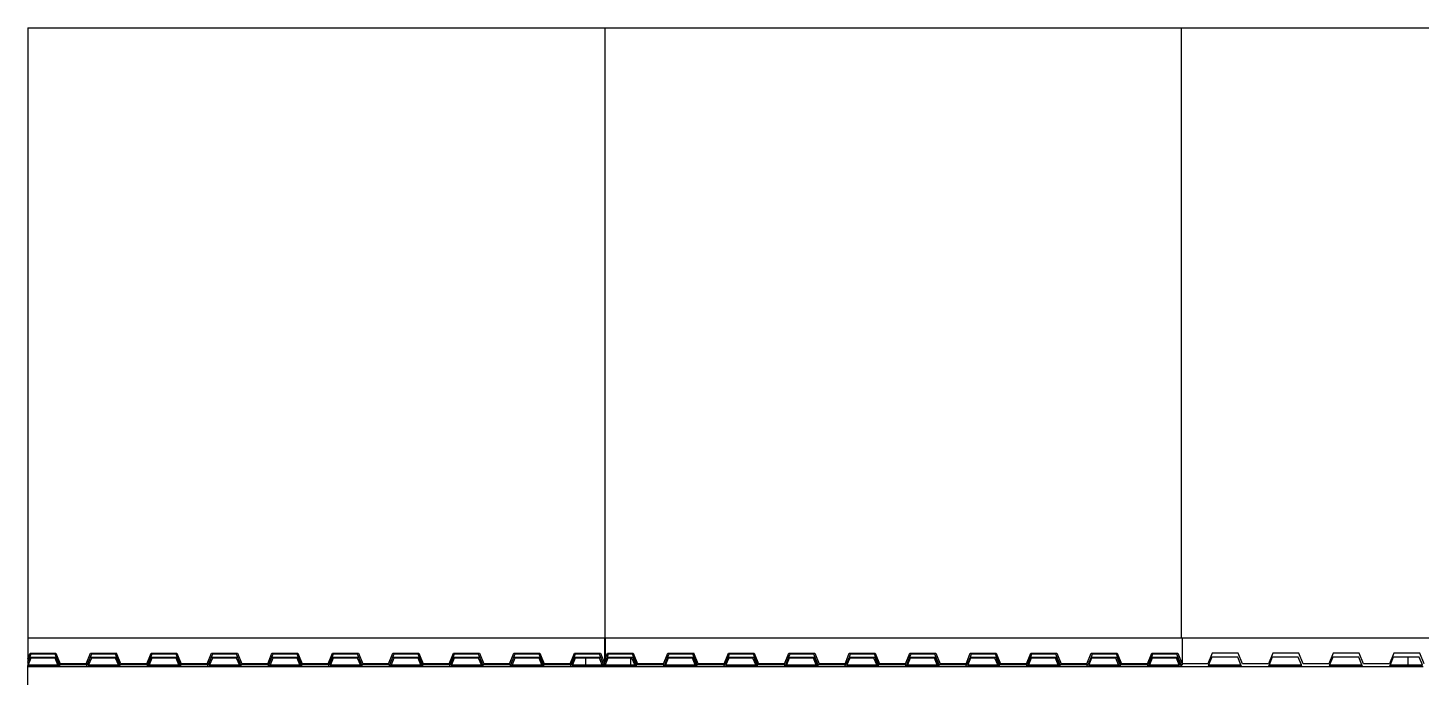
# Model space of a CAD drawing. Extents: x -92 to 92, y -11 to 21.
# Drawn here: x -64.96 to -58.46, y 18.05 to 21.08 of the extents above; entities that cross this region are included whole.
import ezdxf

# ---------------------------------------------------------------- set-up
doc = ezdxf.new("R2010")
doc.units = 0
doc.layers.get('0').update_dxf_attribs({"linetype": 'CONTINUOUS'})

msp = doc.modelspace()

# ---------------------------------------------------------------- linework, layer by layer
for p, q in [((-64.9633, 21.0819), (-62.2702, 21.0819)), ((-64.9633, 21.0819), (-64.9633, 18.231)), ((-62.2702, 21.0819), (-59.5772, 21.0819)), ((-62.2702, 21.0819), (-62.2702, 18.231)), ((-59.5772, 18.231), (-59.5772, 21.0819)), ((-59.5772, 21.0819), (-56.4707, 21.0819)), ((-62.2702, 18.231), (-64.9633, 18.231)), ((-64.9633, 18.231), (-64.9633, 18.136)), ((-62.2702, 18.2116), (-62.2702, 18.231)), ((-59.5772, 18.231), (-62.2679, 18.231)), ((-62.2679, 18.231), (-62.2679, 18.2116)), ((-59.5749, 18.231), (-59.5772, 18.231)), ((-59.5749, 18.231), (-59.5749, 18.111)), ((-56.4707, 18.231), (-59.5749, 18.231)), ((-64.9633, 18.136), (-64.9532, 18.161)), ((-64.9493, 18.1552), (-64.9633, 18.1206)), ((-64.9532, 18.161), (-64.8321, 18.161)), ((-64.836, 18.1552), (-64.9493, 18.1552)), ((-64.8159, 18.1052), (-64.836, 18.1552)), ((-64.8321, 18.161), (-64.812, 18.111)), ((-64.6909, 18.111), (-64.6708, 18.161)), ((-64.6669, 18.1552), (-64.687, 18.1052)), ((-64.6708, 18.161), (-64.5497, 18.161)), ((-64.5536, 18.1552), (-64.6669, 18.1552)), ((-64.5335, 18.1052), (-64.5536, 18.1552)), ((-64.5296, 18.111), (-64.5497, 18.161)), ((-64.4085, 18.111), (-64.3883, 18.161)), ((-64.3844, 18.1552), (-64.4046, 18.1052)), ((-64.3883, 18.161), (-64.2673, 18.161)), ((-64.2712, 18.1552), (-64.3844, 18.1552)), ((-64.251, 18.1052), (-64.2712, 18.1552)), ((-64.2673, 18.161), (-64.2471, 18.111)), ((-64.1261, 18.111), (-64.1059, 18.161)), ((-64.102, 18.1552), (-64.1222, 18.1052)), ((-64.1059, 18.161), (-63.9849, 18.161)), ((-63.9888, 18.1552), (-64.102, 18.1552)), ((-63.9686, 18.1052), (-63.9888, 18.1552)), ((-63.9849, 18.161), (-63.9647, 18.111)), ((-63.8437, 18.111), (-63.8235, 18.161)), ((-63.8196, 18.1552), (-63.8398, 18.1052)), ((-63.8235, 18.161), (-63.7025, 18.161)), ((-63.7064, 18.1552), (-63.8196, 18.1552)), ((-63.6862, 18.1052), (-63.7064, 18.1552)), ((-63.7025, 18.161), (-63.6823, 18.111)), ((-63.5613, 18.111), (-63.5411, 18.161)), ((-63.5372, 18.1552), (-63.5574, 18.1052)), ((-63.5411, 18.161), (-63.4201, 18.161)), ((-63.424, 18.1552), (-63.5372, 18.1552)), ((-63.4038, 18.1052), (-63.424, 18.1552)), ((-63.4201, 18.161), (-63.3999, 18.111)), ((-63.2789, 18.111), (-63.2587, 18.161)), ((-63.2548, 18.1552), (-63.275, 18.1052)), ((-63.2587, 18.161), (-63.1377, 18.161)), ((-63.1416, 18.1552), (-63.2548, 18.1552)), ((-63.1214, 18.1052), (-63.1416, 18.1552)), ((-63.1377, 18.161), (-63.1175, 18.111)), ((-62.9964, 18.111), (-62.9763, 18.161)), ((-62.9724, 18.1552), (-62.9925, 18.1052)), ((-62.9763, 18.161), (-62.8552, 18.161)), ((-62.8592, 18.1552), (-62.9724, 18.1552)), ((-62.839, 18.1052), (-62.8592, 18.1552)), ((-62.8552, 18.161), (-62.8351, 18.111)), ((-62.714, 18.111), (-62.6939, 18.161)), ((-62.69, 18.1552), (-62.7101, 18.1052)), ((-62.6939, 18.161), (-62.5728, 18.161)), ((-62.5767, 18.1552), (-62.69, 18.1552)), ((-62.5566, 18.1052), (-62.5767, 18.1552)), ((-62.5728, 18.161), (-62.5527, 18.111)), ((-62.4316, 18.111), (-62.4114, 18.161)), ((-62.4075, 18.1552), (-62.4277, 18.1052)), ((-62.4114, 18.161), (-62.2904, 18.161)), ((-62.2943, 18.1552), (-62.4075, 18.1552)), ((-62.2742, 18.1052), (-62.2943, 18.1552)), ((-62.2904, 18.161), (-62.2702, 18.111)), ((-62.2679, 18.2116), (-62.2702, 18.2116)), ((-62.2702, 18.1179), (-62.2702, 18.2116)), ((-62.2679, 18.2116), (-62.2679, 18.136)), ((-62.2679, 18.136), (-62.2578, 18.161)), ((-62.2539, 18.1552), (-62.259, 18.1425)), ((-62.2578, 18.161), (-62.1368, 18.161)), ((-62.1407, 18.1552), (-62.2539, 18.1552)), ((-62.1205, 18.1052), (-62.1407, 18.1552)), ((-62.1368, 18.161), (-62.1166, 18.111)), ((-61.9956, 18.111), (-61.9754, 18.161)), ((-61.9715, 18.1552), (-61.9766, 18.1425)), ((-61.9754, 18.161), (-61.8544, 18.161)), ((-61.8583, 18.1552), (-61.9715, 18.1552)), ((-61.8381, 18.1052), (-61.8583, 18.1552)), ((-61.8342, 18.111), (-61.8544, 18.161)), ((-61.7132, 18.111), (-61.693, 18.161)), ((-61.6891, 18.1552), (-61.6942, 18.1425)), ((-61.693, 18.161), (-61.5719, 18.161)), ((-61.5759, 18.1552), (-61.6891, 18.1552)), ((-61.5557, 18.1052), (-61.5759, 18.1552)), ((-61.5719, 18.161), (-61.5518, 18.111)), ((-61.4307, 18.111), (-61.4106, 18.161)), ((-61.4067, 18.1552), (-61.4118, 18.1425)), ((-61.4106, 18.161), (-61.2895, 18.161)), ((-61.2934, 18.1552), (-61.4067, 18.1552)), ((-61.2733, 18.1052), (-61.2934, 18.1552)), ((-61.2895, 18.161), (-61.2694, 18.111)), ((-61.1483, 18.111), (-61.1282, 18.161)), ((-61.1242, 18.1552), (-61.1294, 18.1425)), ((-61.1282, 18.161), (-61.0071, 18.161)), ((-61.011, 18.1552), (-61.1242, 18.1552)), ((-60.9909, 18.1052), (-61.011, 18.1552)), ((-61.0071, 18.161), (-60.9869, 18.111)), ((-60.8659, 18.111), (-60.8457, 18.161)), ((-60.8418, 18.1552), (-60.847, 18.1425)), ((-60.8457, 18.161), (-60.7247, 18.161)), ((-60.7286, 18.1552), (-60.8418, 18.1552)), ((-60.7084, 18.1052), (-60.7286, 18.1552)), ((-60.7247, 18.161), (-60.7045, 18.111)), ((-60.5835, 18.111), (-60.5633, 18.161)), ((-60.5594, 18.1552), (-60.5645, 18.1425)), ((-60.5633, 18.161), (-60.4423, 18.161)), ((-60.4462, 18.1552), (-60.5594, 18.1552)), ((-60.426, 18.1052), (-60.4462, 18.1552)), ((-60.4423, 18.161), (-60.4221, 18.111)), ((-60.3011, 18.111), (-60.2809, 18.161)), ((-60.277, 18.1552), (-60.2821, 18.1425)), ((-60.2809, 18.161), (-60.1599, 18.161)), ((-60.1638, 18.1552), (-60.277, 18.1552)), ((-60.1436, 18.1052), (-60.1638, 18.1552)), ((-60.1599, 18.161), (-60.1397, 18.111)), ((-60.0187, 18.111), (-59.9985, 18.161)), ((-59.9946, 18.1552), (-59.9997, 18.1425)), ((-59.9985, 18.161), (-59.8775, 18.161)), ((-59.8814, 18.1552), (-59.9946, 18.1552)), ((-59.8612, 18.1052), (-59.8814, 18.1552)), ((-59.8775, 18.161), (-59.8573, 18.111)), ((-59.7363, 18.111), (-59.7161, 18.161)), ((-59.7122, 18.1552), (-59.7173, 18.1425)), ((-59.7161, 18.161), (-59.595, 18.161)), ((-59.599, 18.1552), (-59.7122, 18.1552)), ((-59.5788, 18.1052), (-59.599, 18.1552)), ((-59.595, 18.161), (-59.5749, 18.111)), ((-59.4337, 18.161), (-59.4538, 18.111)), ((-59.3126, 18.161), (-59.4337, 18.161)), ((-59.2925, 18.111), (-59.3126, 18.161)), ((-59.1513, 18.161), (-59.1714, 18.111)), ((-59.0302, 18.161), (-59.1513, 18.161)), ((-59.01, 18.111), (-59.0302, 18.161)), ((-58.8688, 18.161), (-58.889, 18.111)), ((-58.7478, 18.161), (-58.8688, 18.161)), ((-58.7276, 18.111), (-58.7478, 18.161)), ((-58.5864, 18.161), (-58.6066, 18.111)), ((-58.4654, 18.161), (-58.5864, 18.161)), ((-58.4452, 18.111), (-58.4654, 18.161)), ((-64.9633, 18.1179), (-64.9532, 18.1425)), ((-64.9633, 18.136), (-64.9633, 18.1206)), ((-64.9633, 18.1206), (-64.9633, 18.1179)), ((-64.9633, 18.1179), (-64.9633, 18.1027)), ((-64.9622, 18.1052), (-64.9633, 18.1027)), ((-64.9633, 18.0995), (-64.9633, 18.1027)), ((-64.9633, 18.0984), (-64.9633, 18.0995)), ((-64.9633, 18.0995), (-64.8208, 18.0995)), ((-64.9633, 18.0984), (-64.8203, 18.0984)), ((-64.9633, 17.9984), (-64.9633, 18.0984)), ((-64.9493, 18.1369), (-64.9622, 18.1052)), ((-64.9622, 18.1052), (-64.8231, 18.1052)), ((-64.9532, 18.1425), (-64.8321, 18.1425)), ((-64.836, 18.1369), (-64.9493, 18.1369)), ((-64.8231, 18.1052), (-64.836, 18.1369)), ((-64.8321, 18.1425), (-64.8141, 18.0984)), ((-64.8208, 18.0995), (-64.8231, 18.1052)), ((-64.8203, 18.0984), (-64.8208, 18.0995)), ((-64.8203, 18.0984), (-64.8141, 18.0984)), ((-64.687, 18.1052), (-64.8159, 18.1052)), ((-64.8141, 18.0984), (-64.6888, 18.0984)), ((-64.6909, 18.111), (-64.812, 18.111)), ((-64.6888, 18.0984), (-64.6708, 18.1425)), ((-64.6888, 18.0984), (-64.6826, 18.0984)), ((-64.6821, 18.0995), (-64.6826, 18.0984)), ((-64.6826, 18.0984), (-64.5379, 18.0984)), ((-64.6798, 18.1052), (-64.6821, 18.0995)), ((-64.6821, 18.0995), (-64.5383, 18.0995)), ((-64.6669, 18.1369), (-64.6798, 18.1052)), ((-64.6798, 18.1052), (-64.5407, 18.1052)), ((-64.6708, 18.1425), (-64.5497, 18.1425)), ((-64.5536, 18.1369), (-64.6669, 18.1369)), ((-64.5407, 18.1052), (-64.5536, 18.1369)), ((-64.5317, 18.0984), (-64.5497, 18.1425)), ((-64.5383, 18.0995), (-64.5407, 18.1052)), ((-64.5379, 18.0984), (-64.5383, 18.0995)), ((-64.5379, 18.0984), (-64.5317, 18.0984)), ((-64.4046, 18.1052), (-64.5335, 18.1052)), ((-64.5317, 18.0984), (-64.4064, 18.0984)), ((-64.4085, 18.111), (-64.5296, 18.111)), ((-64.4064, 18.0984), (-64.3883, 18.1425)), ((-64.4064, 18.0984), (-64.4002, 18.0984)), ((-64.3997, 18.0995), (-64.4002, 18.0984)), ((-64.4002, 18.0984), (-64.2555, 18.0984)), ((-64.3974, 18.1052), (-64.3997, 18.0995)), ((-64.3997, 18.0995), (-64.2559, 18.0995)), ((-64.3844, 18.1369), (-64.3974, 18.1052)), ((-64.3974, 18.1052), (-64.2583, 18.1052)), ((-64.3883, 18.1425), (-64.2673, 18.1425)), ((-64.2712, 18.1369), (-64.3844, 18.1369)), ((-64.2583, 18.1052), (-64.2712, 18.1369)), ((-64.2673, 18.1425), (-64.2493, 18.0984)), ((-64.2559, 18.0995), (-64.2583, 18.1052)), ((-64.2555, 18.0984), (-64.2559, 18.0995)), ((-64.2555, 18.0984), (-64.2493, 18.0984)), ((-64.1222, 18.1052), (-64.251, 18.1052)), ((-64.2493, 18.0984), (-64.124, 18.0984)), ((-64.1261, 18.111), (-64.2471, 18.111)), ((-64.124, 18.0984), (-64.1059, 18.1425)), ((-64.124, 18.0984), (-64.1178, 18.0984)), ((-64.1173, 18.0995), (-64.1178, 18.0984)), ((-64.1178, 18.0984), (-63.9731, 18.0984)), ((-64.115, 18.1052), (-64.1173, 18.0995)), ((-64.1173, 18.0995), (-63.9735, 18.0995)), ((-64.102, 18.1369), (-64.115, 18.1052)), ((-64.115, 18.1052), (-63.9759, 18.1052)), ((-64.1059, 18.1425), (-63.9849, 18.1425)), ((-63.9888, 18.1369), (-64.102, 18.1369)), ((-63.9759, 18.1052), (-63.9888, 18.1369)), ((-63.9849, 18.1425), (-63.9668, 18.0984)), ((-63.9735, 18.0995), (-63.9759, 18.1052)), ((-63.9731, 18.0984), (-63.9735, 18.0995)), ((-63.9731, 18.0984), (-63.9668, 18.0984)), ((-63.8398, 18.1052), (-63.9686, 18.1052)), ((-63.9668, 18.0984), (-63.8416, 18.0984)), ((-63.8437, 18.111), (-63.9647, 18.111)), ((-63.8416, 18.0984), (-63.8235, 18.1425)), ((-63.8416, 18.0984), (-63.8354, 18.0984)), ((-63.8349, 18.0995), (-63.8354, 18.0984)), ((-63.8354, 18.0984), (-63.6906, 18.0984)), ((-63.8325, 18.1052), (-63.8349, 18.0995)), ((-63.8349, 18.0995), (-63.6911, 18.0995)), ((-63.8196, 18.1369), (-63.8325, 18.1052)), ((-63.8325, 18.1052), (-63.6935, 18.1052)), ((-63.8235, 18.1425), (-63.7025, 18.1425)), ((-63.7064, 18.1369), (-63.8196, 18.1369)), ((-63.6935, 18.1052), (-63.7064, 18.1369)), ((-63.7025, 18.1425), (-63.6844, 18.0984)), ((-63.6911, 18.0995), (-63.6935, 18.1052)), ((-63.6906, 18.0984), (-63.6911, 18.0995)), ((-63.6906, 18.0984), (-63.6844, 18.0984)), ((-63.5574, 18.1052), (-63.6862, 18.1052)), ((-63.6844, 18.0984), (-63.5592, 18.0984)), ((-63.5613, 18.111), (-63.6823, 18.111)), ((-63.5592, 18.0984), (-63.5411, 18.1425)), ((-63.5592, 18.0984), (-63.5529, 18.0984)), ((-63.5525, 18.0995), (-63.5529, 18.0984)), ((-63.5529, 18.0984), (-63.4082, 18.0984)), ((-63.5501, 18.1052), (-63.5525, 18.0995)), ((-63.5525, 18.0995), (-63.4087, 18.0995)), ((-63.5372, 18.1369), (-63.5501, 18.1052)), ((-63.5501, 18.1052), (-63.411, 18.1052)), ((-63.5411, 18.1425), (-63.4201, 18.1425)), ((-63.424, 18.1369), (-63.5372, 18.1369)), ((-63.411, 18.1052), (-63.424, 18.1369)), ((-63.4201, 18.1425), (-63.402, 18.0984)), ((-63.4087, 18.0995), (-63.411, 18.1052)), ((-63.4082, 18.0984), (-63.4087, 18.0995)), ((-63.4082, 18.0984), (-63.402, 18.0984)), ((-63.275, 18.1052), (-63.4038, 18.1052)), ((-63.402, 18.0984), (-63.2767, 18.0984)), ((-63.2789, 18.111), (-63.3999, 18.111)), ((-63.2767, 18.0984), (-63.2587, 18.1425)), ((-63.2767, 18.0984), (-63.2705, 18.0984)), ((-63.2701, 18.0995), (-63.2705, 18.0984)), ((-63.2705, 18.0984), (-63.1258, 18.0984)), ((-63.2677, 18.1052), (-63.2701, 18.0995)), ((-63.2701, 18.0995), (-63.1263, 18.0995)), ((-63.2548, 18.1369), (-63.2677, 18.1052)), ((-63.2677, 18.1052), (-63.1286, 18.1052)), ((-63.2587, 18.1425), (-63.1377, 18.1425)), ((-63.1416, 18.1369), (-63.2548, 18.1369)), ((-63.1286, 18.1052), (-63.1416, 18.1369)), ((-63.1377, 18.1425), (-63.1196, 18.0984)), ((-63.1263, 18.0995), (-63.1286, 18.1052)), ((-63.1258, 18.0984), (-63.1263, 18.0995)), ((-63.1258, 18.0984), (-63.1196, 18.0984)), ((-62.9925, 18.1052), (-63.1214, 18.1052)), ((-63.1196, 18.0984), (-62.9943, 18.0984)), ((-62.9964, 18.111), (-63.1175, 18.111)), ((-62.9943, 18.0984), (-62.9763, 18.1425)), ((-62.9943, 18.0984), (-62.9881, 18.0984)), ((-62.9877, 18.0995), (-62.9881, 18.0984)), ((-62.9881, 18.0984), (-62.8434, 18.0984)), ((-62.9853, 18.1052), (-62.9877, 18.0995)), ((-62.9877, 18.0995), (-62.8439, 18.0995)), ((-62.9724, 18.1369), (-62.9853, 18.1052)), ((-62.9853, 18.1052), (-62.8462, 18.1052)), ((-62.9763, 18.1425), (-62.8552, 18.1425)), ((-62.8592, 18.1369), (-62.9724, 18.1369)), ((-62.8462, 18.1052), (-62.8592, 18.1369)), ((-62.8552, 18.1425), (-62.8372, 18.0984)), ((-62.8439, 18.0995), (-62.8462, 18.1052)), ((-62.8434, 18.0984), (-62.8439, 18.0995)), ((-62.8434, 18.0984), (-62.8372, 18.0984)), ((-62.7101, 18.1052), (-62.839, 18.1052)), ((-62.8372, 18.0984), (-62.7119, 18.0984)), ((-62.714, 18.111), (-62.8351, 18.111)), ((-62.7119, 18.0984), (-62.6939, 18.1425)), ((-62.7119, 18.0984), (-62.7057, 18.0984)), ((-62.7052, 18.0995), (-62.7057, 18.0984)), ((-62.7057, 18.0984), (-62.561, 18.0984)), ((-62.7029, 18.1052), (-62.7052, 18.0995)), ((-62.7052, 18.0995), (-62.5614, 18.0995)), ((-62.69, 18.1369), (-62.7029, 18.1052)), ((-62.7029, 18.1052), (-62.5638, 18.1052)), ((-62.6939, 18.1425), (-62.5728, 18.1425)), ((-62.5767, 18.1369), (-62.69, 18.1369)), ((-62.5638, 18.1052), (-62.5767, 18.1369)), ((-62.5728, 18.1425), (-62.5548, 18.0984)), ((-62.5614, 18.0995), (-62.5638, 18.1052)), ((-62.561, 18.0984), (-62.5614, 18.0995)), ((-62.561, 18.0984), (-62.5548, 18.0984)), ((-62.4277, 18.1052), (-62.5566, 18.1052)), ((-62.5548, 18.0984), (-62.4295, 18.0984)), ((-62.4316, 18.111), (-62.5527, 18.111)), ((-62.4295, 18.0984), (-62.4114, 18.1425)), ((-62.4295, 18.0984), (-62.4233, 18.0984)), ((-62.4228, 18.0995), (-62.4233, 18.0984)), ((-62.4233, 18.0984), (-62.2786, 18.0984)), ((-62.4205, 18.1052), (-62.4228, 18.0995)), ((-62.4228, 18.0995), (-62.279, 18.0995)), ((-62.4075, 18.1369), (-62.4205, 18.1052)), ((-62.4205, 18.1052), (-62.3587, 18.1052)), ((-62.4114, 18.1425), (-62.2904, 18.1425)), ((-62.3587, 18.1369), (-62.4075, 18.1369)), ((-62.3587, 18.1052), (-62.3587, 18.1369)), ((-62.2943, 18.1369), (-62.3587, 18.1369)), ((-62.3587, 18.1052), (-62.2814, 18.1052)), ((-62.2814, 18.1052), (-62.2943, 18.1369)), ((-62.2904, 18.1425), (-62.2724, 18.0984)), ((-62.279, 18.0995), (-62.2814, 18.1052)), ((-62.2786, 18.0984), (-62.279, 18.0995)), ((-62.2786, 18.0984), (-62.2724, 18.0984)), ((-62.2751, 18.1052), (-62.2751, 18.1075)), ((-62.2702, 18.1052), (-62.2742, 18.1052)), ((-62.2724, 18.0984), (-62.2702, 18.0984)), ((-62.2702, 18.1179), (-62.2679, 18.1236)), ((-62.2702, 18.111), (-62.2702, 18.1179)), ((-62.2702, 18.111), (-62.2702, 18.1052)), ((-62.2702, 18.1052), (-62.2702, 18.1027)), ((-62.2692, 18.1052), (-62.2702, 18.1027)), ((-62.2702, 18.0995), (-62.2702, 18.1027)), ((-62.2702, 18.0995), (-62.1277, 18.0995)), ((-62.2702, 18.0984), (-62.2702, 18.0995)), ((-62.2702, 18.0984), (-62.1273, 18.0984)), ((-62.2687, 18.1065), (-62.2692, 18.1052)), ((-62.2692, 18.1052), (-62.2687, 18.1052)), ((-62.2562, 18.1369), (-62.2687, 18.1065)), ((-62.2687, 18.1065), (-62.2687, 18.1052)), ((-62.2687, 18.1052), (-62.1487, 18.1052)), ((-62.259, 18.1425), (-62.2679, 18.1206)), ((-62.2679, 18.136), (-62.2679, 18.1236)), ((-62.2679, 18.1236), (-62.2679, 18.1206)), ((-62.259, 18.1425), (-62.1391, 18.1425)), ((-62.1487, 18.1369), (-62.2562, 18.1369)), ((-62.1487, 18.1052), (-62.1487, 18.1369)), ((-62.143, 18.1369), (-62.1487, 18.1369)), ((-62.1487, 18.1052), (-62.1301, 18.1052)), ((-62.1301, 18.1052), (-62.143, 18.1369)), ((-62.1391, 18.1425), (-62.1211, 18.0984)), ((-62.1277, 18.0995), (-62.1301, 18.1052)), ((-62.1273, 18.0984), (-62.1277, 18.0995)), ((-62.1273, 18.0984), (-62.1211, 18.0984)), ((-62.1211, 18.0984), (-61.9958, 18.0984)), ((-61.993, 18.1052), (-62.1205, 18.1052)), ((-61.9956, 18.111), (-62.1166, 18.111)), ((-61.9958, 18.0984), (-61.993, 18.1052)), ((-61.9958, 18.0984), (-61.9896, 18.0984)), ((-61.9917, 18.1052), (-61.993, 18.1052)), ((-61.9766, 18.1425), (-61.9917, 18.1052)), ((-61.9891, 18.0995), (-61.9896, 18.0984)), ((-61.9896, 18.0984), (-61.8449, 18.0984)), ((-61.9868, 18.1052), (-61.9891, 18.0995)), ((-61.9891, 18.0995), (-61.8453, 18.0995)), ((-61.9738, 18.1369), (-61.9868, 18.1052)), ((-61.9868, 18.1052), (-61.8477, 18.1052)), ((-61.9766, 18.1425), (-61.8567, 18.1425)), ((-61.8606, 18.1369), (-61.9738, 18.1369)), ((-61.8477, 18.1052), (-61.8606, 18.1369)), ((-61.8387, 18.0984), (-61.8567, 18.1425)), ((-61.8453, 18.0995), (-61.8477, 18.1052)), ((-61.8449, 18.0984), (-61.8453, 18.0995)), ((-61.8449, 18.0984), (-61.8387, 18.0984)), ((-61.8387, 18.0984), (-61.7134, 18.0984)), ((-61.7106, 18.1052), (-61.8381, 18.1052)), ((-61.7132, 18.111), (-61.8342, 18.111)), ((-61.7134, 18.0984), (-61.7106, 18.1052)), ((-61.7134, 18.0984), (-61.7072, 18.0984)), ((-61.7092, 18.1052), (-61.7106, 18.1052)), ((-61.6942, 18.1425), (-61.7092, 18.1052)), ((-61.7067, 18.0995), (-61.7072, 18.0984)), ((-61.7072, 18.0984), (-61.5625, 18.0984)), ((-61.7044, 18.1052), (-61.7067, 18.0995)), ((-61.7067, 18.0995), (-61.5629, 18.0995)), ((-61.6914, 18.1369), (-61.7044, 18.1052)), ((-61.7044, 18.1052), (-61.5653, 18.1052)), ((-61.6942, 18.1425), (-61.5743, 18.1425)), ((-61.5782, 18.1369), (-61.6914, 18.1369)), ((-61.5653, 18.1052), (-61.5782, 18.1369)), ((-61.5743, 18.1425), (-61.5562, 18.0984)), ((-61.5629, 18.0995), (-61.5653, 18.1052)), ((-61.5625, 18.0984), (-61.5629, 18.0995)), ((-61.5625, 18.0984), (-61.5562, 18.0984)), ((-61.5562, 18.0984), (-61.431, 18.0984)), ((-61.4282, 18.1052), (-61.5557, 18.1052)), ((-61.4307, 18.111), (-61.5518, 18.111)), ((-61.431, 18.0984), (-61.4282, 18.1052)), ((-61.431, 18.0984), (-61.4248, 18.0984)), ((-61.4268, 18.1052), (-61.4282, 18.1052)), ((-61.4118, 18.1425), (-61.4268, 18.1052)), ((-61.4243, 18.0995), (-61.4248, 18.0984)), ((-61.4248, 18.0984), (-61.28, 18.0984)), ((-61.4219, 18.1052), (-61.4243, 18.0995)), ((-61.4243, 18.0995), (-61.2805, 18.0995)), ((-61.409, 18.1369), (-61.4219, 18.1052)), ((-61.4219, 18.1052), (-61.2829, 18.1052)), ((-61.4118, 18.1425), (-61.2919, 18.1425)), ((-61.2958, 18.1369), (-61.409, 18.1369)), ((-61.2829, 18.1052), (-61.2958, 18.1369)), ((-61.2919, 18.1425), (-61.2738, 18.0984)), ((-61.2805, 18.0995), (-61.2829, 18.1052)), ((-61.28, 18.0984), (-61.2805, 18.0995)), ((-61.28, 18.0984), (-61.2738, 18.0984)), ((-61.2738, 18.0984), (-61.1486, 18.0984)), ((-61.1458, 18.1052), (-61.2733, 18.1052)), ((-61.1483, 18.111), (-61.2694, 18.111)), ((-61.1486, 18.0984), (-61.1458, 18.1052)), ((-61.1486, 18.0984), (-61.1423, 18.0984)), ((-61.1444, 18.1052), (-61.1458, 18.1052)), ((-61.1294, 18.1425), (-61.1444, 18.1052)), ((-61.1419, 18.0995), (-61.1423, 18.0984)), ((-61.1423, 18.0984), (-60.9976, 18.0984)), ((-61.1395, 18.1052), (-61.1419, 18.0995)), ((-61.1419, 18.0995), (-60.9981, 18.0995)), ((-61.1266, 18.1369), (-61.1395, 18.1052)), ((-61.1395, 18.1052), (-61.0004, 18.1052)), ((-61.1294, 18.1425), (-61.0095, 18.1425)), ((-61.0134, 18.1369), (-61.1266, 18.1369)), ((-61.0004, 18.1052), (-61.0134, 18.1369)), ((-61.0095, 18.1425), (-60.9914, 18.0984)), ((-60.9981, 18.0995), (-61.0004, 18.1052)), ((-60.9976, 18.0984), (-60.9981, 18.0995)), ((-60.9976, 18.0984), (-60.9914, 18.0984)), ((-60.9914, 18.0984), (-60.8661, 18.0984)), ((-60.8633, 18.1052), (-60.9909, 18.1052)), ((-60.8659, 18.111), (-60.9869, 18.111)), ((-60.8661, 18.0984), (-60.8633, 18.1052)), ((-60.8661, 18.0984), (-60.8599, 18.0984)), ((-60.862, 18.1052), (-60.8633, 18.1052)), ((-60.847, 18.1425), (-60.862, 18.1052)), ((-60.8595, 18.0995), (-60.8599, 18.0984)), ((-60.8599, 18.0984), (-60.7152, 18.0984)), ((-60.8571, 18.1052), (-60.8595, 18.0995)), ((-60.8595, 18.0995), (-60.7157, 18.0995)), ((-60.8442, 18.1369), (-60.8571, 18.1052)), ((-60.8571, 18.1052), (-60.718, 18.1052)), ((-60.847, 18.1425), (-60.7271, 18.1425)), ((-60.731, 18.1369), (-60.8442, 18.1369)), ((-60.718, 18.1052), (-60.731, 18.1369)), ((-60.7271, 18.1425), (-60.709, 18.0984)), ((-60.7157, 18.0995), (-60.718, 18.1052)), ((-60.7152, 18.0984), (-60.7157, 18.0995)), ((-60.7152, 18.0984), (-60.709, 18.0984)), ((-60.709, 18.0984), (-60.5837, 18.0984)), ((-60.5809, 18.1052), (-60.7084, 18.1052)), ((-60.5835, 18.111), (-60.7045, 18.111)), ((-60.5837, 18.0984), (-60.5809, 18.1052)), ((-60.5837, 18.0984), (-60.5775, 18.0984)), ((-60.5796, 18.1052), (-60.5809, 18.1052)), ((-60.5645, 18.1425), (-60.5796, 18.1052)), ((-60.5771, 18.0995), (-60.5775, 18.0984)), ((-60.5775, 18.0984), (-60.4328, 18.0984)), ((-60.5747, 18.1052), (-60.5771, 18.0995)), ((-60.5771, 18.0995), (-60.4333, 18.0995)), ((-60.5618, 18.1369), (-60.5747, 18.1052)), ((-60.5747, 18.1052), (-60.4356, 18.1052)), ((-60.5645, 18.1425), (-60.4446, 18.1425)), ((-60.4485, 18.1369), (-60.5618, 18.1369)), ((-60.4356, 18.1052), (-60.4485, 18.1369)), ((-60.4446, 18.1425), (-60.4266, 18.0984)), ((-60.4333, 18.0995), (-60.4356, 18.1052)), ((-60.4328, 18.0984), (-60.4333, 18.0995)), ((-60.4328, 18.0984), (-60.4266, 18.0984)), ((-60.4266, 18.0984), (-60.3013, 18.0984)), ((-60.2985, 18.1052), (-60.426, 18.1052)), ((-60.3011, 18.111), (-60.4221, 18.111)), ((-60.3013, 18.0984), (-60.2985, 18.1052)), ((-60.3013, 18.0984), (-60.2951, 18.0984)), ((-60.2972, 18.1052), (-60.2985, 18.1052)), ((-60.2821, 18.1425), (-60.2972, 18.1052)), ((-60.2946, 18.0995), (-60.2951, 18.0984)), ((-60.2951, 18.0984), (-60.1504, 18.0984)), ((-60.2923, 18.1052), (-60.2946, 18.0995)), ((-60.2946, 18.0995), (-60.1508, 18.0995)), ((-60.2794, 18.1369), (-60.2923, 18.1052)), ((-60.2923, 18.1052), (-60.1532, 18.1052)), ((-60.2821, 18.1425), (-60.1622, 18.1425)), ((-60.1661, 18.1369), (-60.2794, 18.1369)), ((-60.1532, 18.1052), (-60.1661, 18.1369)), ((-60.1622, 18.1425), (-60.1442, 18.0984)), ((-60.1508, 18.0995), (-60.1532, 18.1052)), ((-60.1504, 18.0984), (-60.1508, 18.0995)), ((-60.1504, 18.0984), (-60.1442, 18.0984)), ((-60.1442, 18.0984), (-60.0189, 18.0984)), ((-60.0161, 18.1052), (-60.1436, 18.1052)), ((-60.0187, 18.111), (-60.1397, 18.111)), ((-60.0189, 18.0984), (-60.0161, 18.1052)), ((-60.0189, 18.0984), (-60.0127, 18.0984)), ((-60.0148, 18.1052), (-60.0161, 18.1052)), ((-59.9997, 18.1425), (-60.0148, 18.1052)), ((-60.0122, 18.0995), (-60.0127, 18.0984)), ((-60.0127, 18.0984), (-59.868, 18.0984)), ((-60.0099, 18.1052), (-60.0122, 18.0995)), ((-60.0122, 18.0995), (-59.8684, 18.0995)), ((-59.9969, 18.1369), (-60.0099, 18.1052)), ((-60.0099, 18.1052), (-59.8708, 18.1052)), ((-59.9997, 18.1425), (-59.8798, 18.1425)), ((-59.8837, 18.1369), (-59.9969, 18.1369)), ((-59.8708, 18.1052), (-59.8837, 18.1369)), ((-59.8798, 18.1425), (-59.8618, 18.0984)), ((-59.8684, 18.0995), (-59.8708, 18.1052)), ((-59.868, 18.0984), (-59.8684, 18.0995)), ((-59.868, 18.0984), (-59.8618, 18.0984)), ((-59.8618, 18.0984), (-59.7365, 18.0984)), ((-59.7337, 18.1052), (-59.8612, 18.1052)), ((-59.7363, 18.111), (-59.8573, 18.111)), ((-59.7365, 18.0984), (-59.7337, 18.1052)), ((-59.7365, 18.0984), (-59.7303, 18.0984)), ((-59.7323, 18.1052), (-59.7337, 18.1052)), ((-59.7173, 18.1425), (-59.7323, 18.1052)), ((-59.7298, 18.0995), (-59.7303, 18.0984)), ((-59.7303, 18.0984), (-59.5856, 18.0984)), ((-59.7275, 18.1052), (-59.7298, 18.0995)), ((-59.7298, 18.0995), (-59.586, 18.0995)), ((-59.7145, 18.1369), (-59.7275, 18.1052)), ((-59.7275, 18.1052), (-59.5884, 18.1052)), ((-59.7173, 18.1425), (-59.5974, 18.1425)), ((-59.6013, 18.1369), (-59.7145, 18.1369)), ((-59.5884, 18.1052), (-59.6013, 18.1369)), ((-59.5974, 18.1425), (-59.5793, 18.0984)), ((-59.586, 18.0995), (-59.5884, 18.1052)), ((-59.5856, 18.0984), (-59.586, 18.0995)), ((-59.5856, 18.0984), (-59.5793, 18.0984)), ((-59.5798, 18.1052), (-59.5797, 18.1075)), ((-59.5793, 18.0984), (-59.5772, 18.0984)), ((-59.5772, 18.1052), (-59.5788, 18.1052)), ((-59.5772, 18.1052), (-59.5772, 18.0984)), ((-59.5749, 18.1052), (-59.5772, 18.1052)), ((-59.5772, 18.0984), (-59.4541, 18.0984)), ((-59.4538, 18.111), (-59.5749, 18.111)), ((-59.5749, 18.111), (-59.5749, 18.1052)), ((-59.4536, 18.0995), (-59.4541, 18.0984)), ((-59.4541, 18.0984), (-59.2969, 18.0984)), ((-59.4513, 18.1052), (-59.4536, 18.0995)), ((-59.4536, 18.0995), (-59.2974, 18.0995)), ((-59.436, 18.1425), (-59.4513, 18.1052)), ((-59.4513, 18.1052), (-59.2997, 18.1052)), ((-59.315, 18.1425), (-59.436, 18.1425)), ((-59.2997, 18.1052), (-59.315, 18.1425)), ((-59.2974, 18.0995), (-59.2997, 18.1052)), ((-59.2969, 18.0984), (-59.2974, 18.0995)), ((-59.2969, 18.0984), (-59.1717, 18.0984)), ((-59.1714, 18.111), (-59.2925, 18.111)), ((-59.1712, 18.0995), (-59.1717, 18.0984)), ((-59.1717, 18.0984), (-59.0145, 18.0984)), ((-59.1689, 18.1052), (-59.1712, 18.0995)), ((-59.1712, 18.0995), (-59.015, 18.0995)), ((-59.1536, 18.1425), (-59.1689, 18.1052)), ((-59.1689, 18.1052), (-59.0173, 18.1052)), ((-59.0326, 18.1425), (-59.1536, 18.1425)), ((-59.0173, 18.1052), (-59.0326, 18.1425)), ((-59.015, 18.0995), (-59.0173, 18.1052)), ((-59.0145, 18.0984), (-59.015, 18.0995)), ((-59.0145, 18.0984), (-58.8892, 18.0984)), ((-58.889, 18.111), (-59.01, 18.111)), ((-58.8888, 18.0995), (-58.8892, 18.0984)), ((-58.8892, 18.0984), (-58.7321, 18.0984)), ((-58.8864, 18.1052), (-58.8888, 18.0995)), ((-58.8888, 18.0995), (-58.7326, 18.0995)), ((-58.8712, 18.1425), (-58.8864, 18.1052)), ((-58.8864, 18.1052), (-58.7349, 18.1052)), ((-58.7502, 18.1425), (-58.8712, 18.1425)), ((-58.7349, 18.1052), (-58.7502, 18.1425)), ((-58.7326, 18.0995), (-58.7349, 18.1052)), ((-58.7321, 18.0984), (-58.7326, 18.0995)), ((-58.7321, 18.0984), (-58.6068, 18.0984)), ((-58.6066, 18.111), (-58.7276, 18.111)), ((-58.6064, 18.0995), (-58.6068, 18.0984)), ((-58.6068, 18.0984), (-58.4497, 18.0984)), ((-58.604, 18.1052), (-58.6064, 18.0995)), ((-58.6064, 18.0995), (-58.4501, 18.0995)), ((-58.5888, 18.1425), (-58.604, 18.1052)), ((-58.604, 18.1052), (-58.5187, 18.1052)), ((-58.5187, 18.1425), (-58.5888, 18.1425)), ((-58.4677, 18.1425), (-58.5187, 18.1425)), ((-58.5187, 18.1052), (-58.5187, 18.1425)), ((-58.5187, 18.1052), (-58.4525, 18.1052)), ((-58.4525, 18.1052), (-58.4677, 18.1425))]:
    msp.add_line(p, q)

doc.saveas('drawing.dxf')
